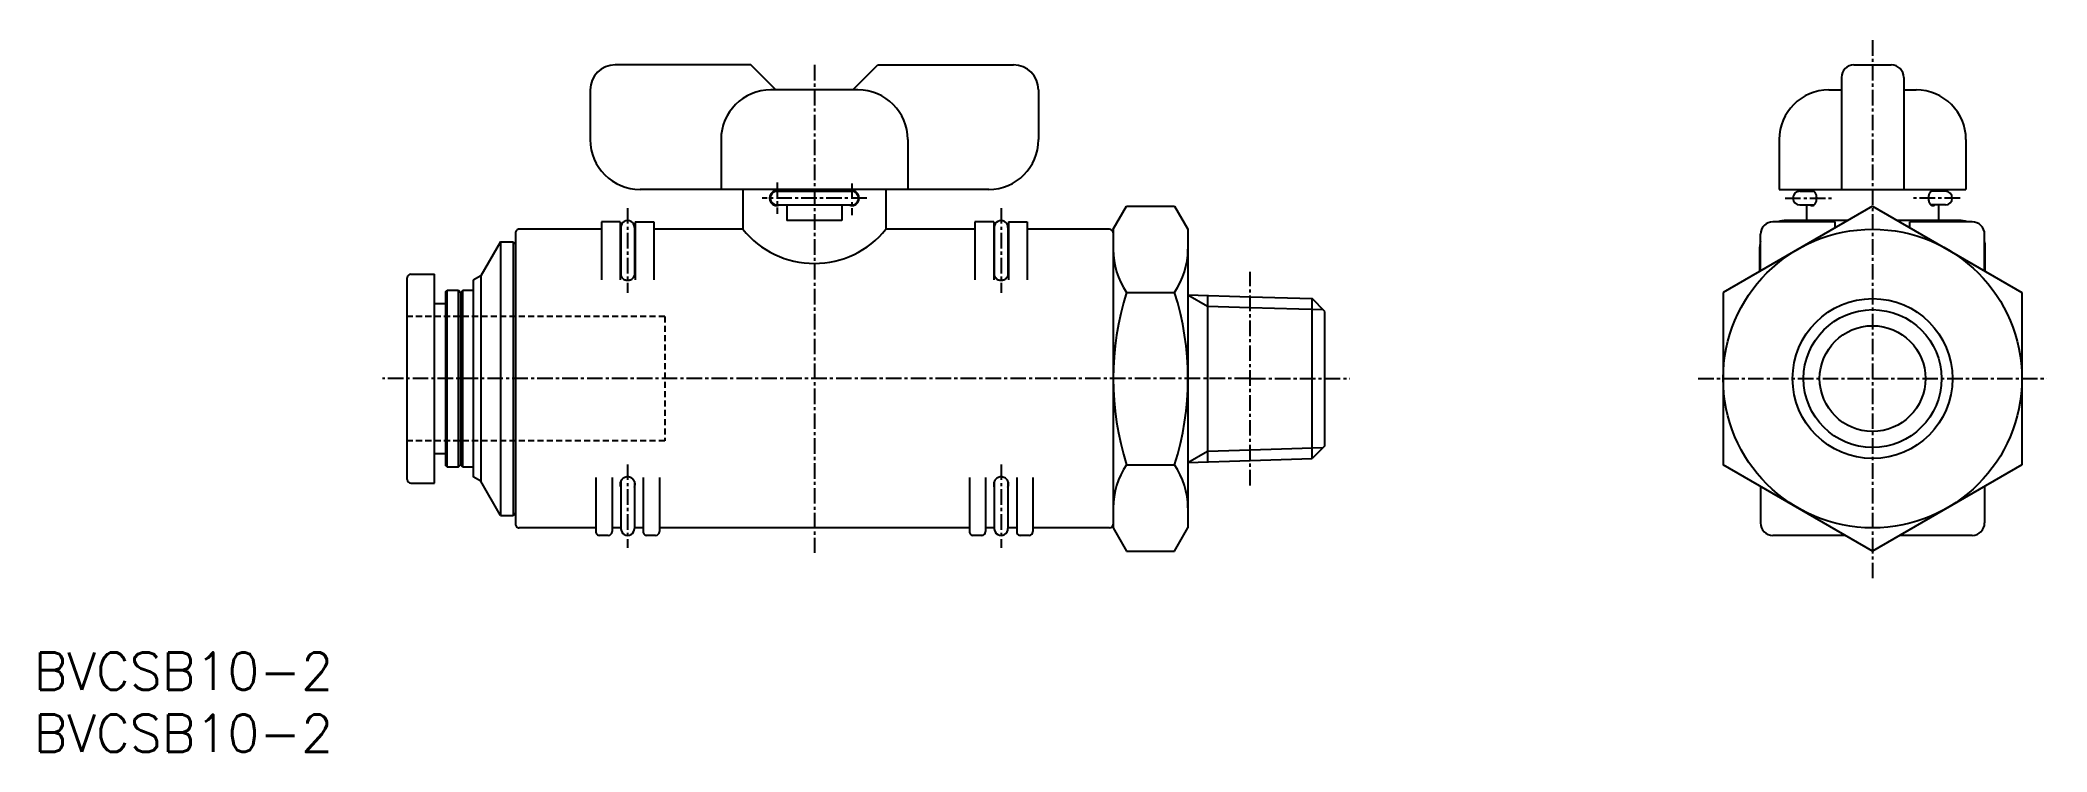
# Model space of a CAD drawing. Extents: x 1 to 162, y 0 to 57.
import ezdxf

# ---------------------------------------------------------------- set-up
doc = ezdxf.new("R2010")
doc.units = 0
doc.linetypes.add('CENTER', pattern=[2, 1.25, -0.25, 0.25, -0.25])
doc.linetypes.add('DASHED', pattern=[0.75, 0.5, -0.25])
doc.layers.get('0').update_dxf_attribs({"linetype": 'CONTINUOUS'})
doc.layers.add('CENTER', color=1, linetype='CENTER')
doc.styles.get("Standard").update_dxf_attribs({"font": 'txt.shx'})

# ---------------------------------------------------------------- blocks, each defined once
blk = doc.blocks.new('*U10')
at = {"color": 7, "linetype": 'CONTINUOUS'}
blk.add_text('BVCSB10-2', height=3, dxfattribs=at).set_placement((0, 0))
blk = doc.blocks.new('*U11')
at = {"color": 7, "linetype": 'CONTINUOUS'}
blk.add_text('BVCSB10-2', height=3, dxfattribs=at).set_placement((0, 5))

msp = doc.modelspace()

# ---------------------------------------------------------------- linework, layer by layer
at = {"color": 7, "linetype": 'CONTINUOUS'}
for p, q in [((57.59999, 55.200001), (46.69999, 55.200001)), ((59.59999, 53.200009), (57.59998, 55.20001)), ((65.8, 53.200003), (67.79999, 55.199995)), ((67.8, 55.200001), (78.69999, 55.200001)), ((146.19, 55.200001), (149.19, 55.200001)), ((44.69999, 53.200001), (44.69999, 49.200001)), ((66.19999, 53.200001), (59.19999, 53.200001)), ((80.69999, 53.200001), (80.69999, 49.200001)), ((144.19, 53.200001), (145.19, 53.200001)), ((145.19, 54.200001), (145.19, 45.200001)), ((150.19, 54.200001), (150.19, 45.200001)), ((150.19, 53.200001), (151.19, 53.200001)), ((55.19999, 49.200001), (55.19999, 45.200001)), ((70.19999, 49.200001), (70.19999, 45.200001)), ((140.19, 49.200001), (140.19, 45.200001)), ((155.19, 49.200001), (155.19, 45.200001)), ((76.69999, 45.200001), (48.69999, 45.200001)), ((56.94999, 45.200001), (56.94999, 42.000004)), ((60.5, 45.200001), (60.5, 45.050007)), ((64.89999, 45.200001), (64.89999, 45.050007)), ((68.44999, 45.200001), (68.44999, 42.000004)), ((140.19, 45.200001), (155.19, 45.200001)), ((142.39, 45.200001), (142.39, 45.050007)), ((152.99, 45.200001), (152.99, 45.050007)), ((59.69999, 45.050007), (65.69999, 45.050007)), ((59.69999, 43.950001), (65.69999, 43.950001)), ((60.5, 43.950001), (60.5, 42.700001)), ((64.89999, 43.950001), (64.89999, 42.700001)), ((86.69999, 42.000004), (87.77179, 43.85641)), ((87.77179, 43.856411), (91.6282, 43.856411)), ((91.62821, 43.856405), (92.7, 42.000006)), ((147.69001, 43.856407), (135.69001, 36.928204)), ((141.84001, 45.050007), (142.98381, 45.050007)), ((141.84001, 43.950001), (142.98381, 43.950001)), ((142.39, 43.950001), (142.39, 42.700009)), ((147.69001, 43.856412), (159.69, 36.928212)), ((153.53999, 45.050007), (152.39619, 45.050007)), ((153.53999, 43.950001), (152.39619, 43.950001)), ((152.99, 43.950001), (152.99, 42.700009)), ((45.6, 42.000004), (39, 42.000004)), ((45.59999, 42.600008), (45.59999, 37.937252)), ((47.09999, 42.600008), (45.59999, 42.600008)), ((47.09999, 42.600008), (47.09999, 37.937252)), ((47.14999, 42.150006), (47.14999, 38.260205)), ((48.25, 42.150006), (48.25, 38.260205)), ((48.3, 42.600008), (48.3, 37.937252)), ((48.3, 42.600008), (49.8, 42.600008)), ((49.8, 42.600008), (49.8, 37.937252)), ((56.94999, 42.000004), (49.8, 42.000004)), ((64.89999, 42.700001), (60.5, 42.700001)), ((75.59999, 42.000004), (68.44999, 42.000004)), ((75.59999, 42.600008), (75.59999, 37.937252)), ((77.09999, 42.600008), (75.59999, 42.600008)), ((77.09999, 42.600008), (77.09999, 37.937252)), ((77.14999, 42.150006), (77.14999, 38.260205)), ((78.25, 42.150006), (78.25, 38.260205)), ((78.3, 42.600008), (78.3, 37.937252)), ((78.3, 42.600008), (79.8, 42.600008)), ((79.8, 42.600008), (79.8, 37.937252)), ((86.39999, 42.000004), (79.8, 42.000004)), ((86.69999, 42.000004), (86.69999, 17.999984)), ((92.69999, 42.000004), (92.69999, 18.000004)), ((144.69, 42.60001), (139.69, 42.60001)), ((145.68708, 42.700016), (140.74, 42.700016)), ((144.69, 42.124352), (144.69, 42.60001)), ((154.64, 42.700016), (149.69294, 42.700016)), ((155.69, 42.60001), (150.69, 42.60001)), ((150.69, 42.124365), (150.69, 42.60001)), ((37.48978, 41.000001), (35.9, 38.246416)), ((37.48977, 41.000004), (37.48977, 19.000004)), ((37.48977, 41.000004), (38.5, 41.000004)), ((38.5, 41.000004), (38.5, 19.000004)), ((38.5, 41.000002), (38.7, 40.800006)), ((38.70001, 41.700001), (38.70001, 18.300007)), ((47.14999, 41.600004), (47.09999, 41.600004)), ((48.3, 41.600004), (48.25, 41.600004)), ((77.14999, 41.600004), (77.09999, 41.600004)), ((78.3, 41.600004), (78.25, 41.600004)), ((138.64, 38.631381), (138.64, 40.60001)), ((138.69, 38.66025), (138.69, 41.60001)), ((156.69, 38.660263), (156.69, 41.60001)), ((156.74, 38.631398), (156.74, 40.604405)), ((30, 21.900002), (30, 38.099998)), ((30.3, 38.399998), (32.20001, 38.399998)), ((32.20001, 21.600002), (32.20001, 38.399998)), ((33.1, 36.999998), (33.2, 37.099996)), ((33.20001, 37.100002), (34.125, 37.100002)), ((33.20001, 22.899998), (33.20001, 37.100002)), ((34.12499, 37.100006), (34.3, 36.899999)), ((34.125, 22.899998), (34.125, 37.100002)), ((34.29999, 36.900006), (34.47499, 37.100007)), ((34.475, 37.100002), (35.29999, 37.100002)), ((34.475, 22.899998), (34.475, 37.100002)), ((35.29999, 37.899998), (35.29999, 22.100002)), ((35.89999, 38.246401), (35.3, 37.899996)), ((35.89999, 38.246411), (35.89999, 21.75359)), ((32.20001, 36.024998), (33.1, 36.024998)), ((33.1, 23.000004), (33.1, 37.000004)), ((34.29999, 23.100002), (34.29999, 36.899998)), ((87.77179, 36.928204), (91.6282, 36.928204)), ((92.7, 36.734441), (97.68999, 36.578503)), ((92.70001, 36.734433), (94.26748, 35.82945)), ((94.26747, 36.685452), (94.26747, 23.314549)), ((94.26747, 35.829457), (97.68999, 35.722502)), ((97.68999, 36.578503), (102.67735, 36.422649)), ((97.68999, 35.722502), (103.56096, 35.539035)), ((102.67735, 23.577358), (102.67735, 36.42265)), ((103.7, 35.399998), (102.67735, 36.422646)), ((135.69, 36.928204), (135.69, 23.071804)), ((159.69001, 36.928204), (159.69001, 23.071804)), ((103.69999, 24.600002), (103.69999, 35.399998)), ((94.26748, 24.170547), (97.69, 24.277501)), ((97.69, 24.277501), (103.56096, 24.460968)), ((103.7, 24.600004), (102.67735, 23.577355)), ((32.20001, 23.975002), (33.1, 23.975002)), ((33.1, 23.000004), (33.2, 22.899996)), ((33.20001, 22.899998), (34.125, 22.899998)), ((34.12499, 22.899999), (34.29999, 23.1)), ((34.3, 23.100003), (34.475, 22.900008)), ((34.475, 22.899998), (35.29999, 22.899998)), ((87.77179, 23.071797), (91.6282, 23.071797)), ((92.69999, 23.265562), (97.68999, 23.421499)), ((92.7, 23.265566), (94.26748, 24.170549)), ((97.68999, 23.421499), (102.67735, 23.577354)), ((147.69, 16.143603), (135.69001, 23.071802)), ((159.69001, 23.071798), (147.69001, 16.143594)), ((30.3, 21.600002), (32.20001, 21.600002)), ((35.89998, 21.753594), (35.29999, 22.099999)), ((37.48978, 18.999994), (35.89999, 21.753591)), ((45.15, 22.06275), (45.15, 17.700004)), ((46.44999, 22.06275), (46.44999, 17.700004)), ((47.15, 21.739808), (47.15, 17.950004)), ((48.24999, 21.739809), (48.24999, 17.950004)), ((48.94999, 22.06275), (48.94999, 17.700004)), ((50.24999, 22.06275), (50.24999, 17.700004)), ((75.15, 22.06275), (75.15, 17.700004)), ((76.44999, 22.06275), (76.44999, 17.700004)), ((77.15, 21.739808), (77.15, 17.950004)), ((78.24999, 21.739809), (78.24999, 17.950004)), ((78.94999, 22.06275), (78.94999, 17.700004)), ((80.24999, 22.06275), (80.24999, 17.700004)), ((138.69, 21.339755), (138.69, 18.400004)), ((156.69, 21.339742), (156.69, 18.400004)), ((37.48977, 19.000004), (38.5, 19.000004)), ((38.49999, 19), (38.69999, 19.199996)), ((45.15, 18.000004), (39, 18.000004)), ((47.15, 18.000004), (46.44999, 18.000004)), ((48.94999, 18.000004), (48.24999, 18.000004)), ((75.15, 18.000004), (50.24999, 18.000004)), ((77.15, 18.000004), (76.44999, 18.000004)), ((78.94999, 18.000004), (78.24999, 18.000004)), ((86.39999, 18.000004), (80.24999, 18.000004)), ((86.69998, 18.000001), (87.77179, 16.143589)), ((91.6282, 16.1436), (92.69999, 18.000006)), ((46.15, 17.400004), (45.44999, 17.400004)), ((49.94999, 17.400004), (49.24999, 17.400004)), ((76.15, 17.400004), (75.44999, 17.400004)), ((79.94999, 17.400004), (79.24999, 17.400004)), ((87.77179, 16.143597), (91.6282, 16.143597)), ((145.51385, 17.400004), (139.69, 17.400004)), ((155.69, 17.400004), (149.86617, 17.400004))]:
    msp.add_line(p, q, dxfattribs=at)
at = {"color": 3, "linetype": 'DASHED'}
for p, q in [((50.69999, 35.000004), (30, 35.000004)), ((50.69999, 35.000004), (50.69999, 25.000004)), ((50.69999, 25.000004), (30, 25.000004))]:
    msp.add_line(p, q, dxfattribs=at)
at = {"color": 7, "linetype": 'CONTINUOUS'}
for points in [[(142.6878, 43.949749, 0.10894925), (142.79416, 43.903769, 0.12500553), (142.90829, 43.911639, 0.097910031), (143.00768, 43.968506, 0.066806177), (143.08428, 44.05491, 0.048086203), (143.13981, 44.156899, 0.038127141), (143.17749, 44.267661, 0.032620963), (143.19918, 44.382056, 0.030779191), (143.20642, 44.500004, 0.030259709), (143.19942, 44.616013, 0.032543242), (143.17799, 44.730398, 0.037874064), (143.14073, 44.84096, 0.048198866), (143.08513, 44.94385, 0.067495591), (143.00773, 45.031464, 0.09959036), (142.90674, 45.088867, 0.12629148), (142.79151, 45.09574, 0.1071851), (142.68657, 45.04939)], [(152.6922, 45.050259, 0.10894925), (152.58584, 45.096239, 0.12500553), (152.47171, 45.088369, 0.097910037), (152.37232, 45.031502, 0.066806181), (152.29572, 44.945098, 0.048086205), (152.24019, 44.843109, 0.038127142), (152.20251, 44.732347, 0.032620964), (152.18082, 44.617952, 0.030779196), (152.17358, 44.500004, 0.030259709), (152.18058, 44.383995, 0.032543242), (152.20201, 44.26961, 0.037874064), (152.23927, 44.159048, 0.048198866), (152.29487, 44.056158, 0.06749559), (152.37227, 43.968544, 0.099590359), (152.47326, 43.911141, 0.12629148), (152.58849, 43.904268, 0.1071851), (152.69343, 43.950618)], [(47.09999, 38.500004, 0.048919107), (47.11142, 38.383439, 0.048893391), (47.14526, 38.271373, 0.049369744), (47.20084, 38.16706, 0.049123169), (47.27538, 38.076086, 0.049134524), (47.36626, 38.001384, 0.049146341), (47.46999, 37.945839, 0.049149105), (47.58258, 37.911606, 0.049279431), (47.69999, 37.900006, 0.048917372), (47.81656, 37.911437, 0.048892092), (47.92863, 37.945273, 0.049368919), (48.03294, 38.000857, 0.049122789), (48.12392, 38.075395, 0.049134903), (48.19862, 38.166271, 0.049147413), (48.25417, 38.270004, 0.049150684), (48.2884, 38.38259, 0.049280641), (48.3, 38.500004)], [(77.09999, 38.500004, 0.048919107), (77.11142, 38.383439, 0.048893391), (77.14526, 38.271373, 0.049369744), (77.20084, 38.16706, 0.049123169), (77.27538, 38.076086, 0.049134524), (77.36626, 38.001384, 0.049146341), (77.46999, 37.945839, 0.049149105), (77.58258, 37.911606, 0.049279431), (77.69999, 37.900006, 0.048917372), (77.81656, 37.911437, 0.048892092), (77.92863, 37.945273, 0.049368919), (78.03294, 38.000857, 0.049122789), (78.12392, 38.075395, 0.049134903), (78.19862, 38.166271, 0.049147413), (78.25417, 38.270004, 0.049150684), (78.2884, 38.38259, 0.049280641), (78.3, 38.500004)], [(48.24998, 21.260171, 0.06204894), (48.29202, 21.402439, 0.062106121), (48.29785, 21.550806, 0.061936328), (48.2672, 21.695674, 0.062056922), (48.20184, 21.828865, 0.062012411), (48.10588, 21.941877, 0.062035188), (47.98509, 22.027937, 0.062049564), (47.84684, 22.081748, 0.061891156), (47.69999, 22.099995, 0.06180826), (47.55334, 22.081796, 0.062279607), (47.41459, 22.02777, 0.062006402), (47.2939, 21.941686, 0.062027732), (47.19797, 21.828598, 0.062050617), (47.13269, 21.695386, 0.062044152), (47.1021, 21.550245, 0.061820555), (47.10795, 21.402558, 0.061755641), (47.14968, 21.260925)], [(78.24998, 21.260171, 0.062048939), (78.29202, 21.402439, 0.06210612), (78.29785, 21.550806, 0.061936327), (78.2672, 21.695674, 0.062056921), (78.20184, 21.828865, 0.06201241), (78.10588, 21.941877, 0.062035188), (77.98509, 22.027937, 0.062049564), (77.84684, 22.081748, 0.061891149), (77.69999, 22.099995, 0.06180826), (77.55334, 22.081796, 0.062279607), (77.41459, 22.02777, 0.062006402), (77.2939, 21.941686, 0.062027732), (77.19797, 21.828598, 0.062050617), (77.13269, 21.695386, 0.062044151), (77.1021, 21.550245, 0.061820555), (77.10795, 21.402558, 0.061755641), (77.14968, 21.260925)]]:
    msp.add_lwpolyline(points, format="xyb", dxfattribs=at)
for radius in [12, 6.422647, 5.539033, 4.25]:
    msp.add_circle((147.69, 30.000004), radius, dxfattribs=at)
for centre, radius, start, end in [((46.69999, 53.200001), 2, 89.999982, 179.99996), ((78.69999, 53.200001), 2, 0, 89.999982), ((146.19, 54.200001), 1, 90, 180), ((149.19, 54.200001), 1, 0, 90), ((59.19999, 49.200001), 4, 89.999982, 179.99996), ((66.19999, 49.200001), 4, 0, 89.999982), ((144.19, 49.200001), 4, 89.999982, 179.99996), ((151.19, 49.200001), 4, 0, 89.999982), ((48.69999, 49.200001), 4, 179.99996, 269.99995), ((76.69999, 49.200001), 4, 270.00002, 0), ((59.69999, 44.500004), 0.6, 66.444258, 293.55648), ((59.69999, 44.500004), 0.55, 90.000003, 270), ((65.69999, 44.500004), 0.6, 246.44353, 113.55574), ((65.69999, 44.500004), 0.55, 270, 90.000003), ((141.84001, 44.500004), 0.550003, 90.000003, 270), ((153.53999, 44.500004), 0.550003, 270, 89.999996), ((39, 41.700001), 0.3, 90.000003, 180.00001), ((47.69999, 42.150006), 0.550003, 0, 180.00001), ((62.69999, 46.636364), 7.386363, 218.88007, 321.11993), ((77.69999, 42.150006), 0.550003, 0, 180.00001), ((86.39999, 41.700004), 0.3, 0, 90), ((139.69, 41.60001), 1, 89.999989, 180.00001), ((140.74, 40.60001), 2.1, 89.999989, 107.75333), ((154.64, 40.60001), 2.1, 72.246661, 90.000003), ((155.69, 41.60001), 1, 0.0000025, 90.000003), ((92.83397, 40.392307), 6.133975, 179.99999, 214.38424), ((86.56602, 40.392307), 6.133975, 325.61575, 0), ((140.74, 40.60001), 2.1, 167.47209, 179.88037), ((154.64, 40.60001), 2.1, 0.11963327, 12.527908), ((30.3, 38.099998), 0.3, 90, 180), ((109.6282, 30.000004), 22.928204, 162.41205, 197.58795), ((69.77179, 30.000004), 22.928204, 342.41205, 17.587954), ((92.83397, 19.607693), 6.133975, 145.61575, 180.00001), ((86.56602, 19.607693), 6.133975, 0, 34.384248), ((30.3, 21.900002), 0.3, 180, 270), ((39, 18.300007), 0.3, 179.99999, 270), ((47.69999, 17.950004), 0.55, 179.99999, 0.00001002), ((77.69999, 17.950004), 0.55, 179.99999, 0.00001002), ((86.39999, 18.300004), 0.3, 270, 0), ((139.69, 18.400004), 1, 180, 270), ((155.69, 18.400004), 1, 270, 0), ((45.44999, 17.700004), 0.3, 179.99999, 270), ((46.15, 17.700004), 0.3, 270, 0), ((49.24999, 17.700004), 0.3, 179.99999, 270), ((49.94999, 17.700004), 0.3, 270, 0), ((75.44999, 17.700004), 0.3, 179.99999, 270), ((76.15, 17.700004), 0.3, 270, 0), ((79.24999, 17.700004), 0.3, 179.99999, 270), ((79.94999, 17.700004), 0.3, 270, 0)]:
    msp.add_arc(centre, radius, start, end, dxfattribs=at)
at = {"layer": 'CENTER', "color": 1, "linetype": 'CENTER'}
for p, q in [((147.69, 57.200001), (147.69, 13.834194)), ((62.69999, 55.200001), (62.69999, 16.000004)), ((59.69999, 45.748074), (59.69999, 43.247273)), ((65.69999, 45.689465), (65.69999, 43.130047)), ((47.69999, 43.700009), (47.69999, 36.900006)), ((66.89999, 44.500004), (58.5, 44.500004)), ((77.69999, 43.700009), (77.69999, 36.900006)), ((140.66023, 44.500004), (144.39, 44.500004)), ((154.71977, 44.500004), (150.99, 44.500004)), ((97.69, 21.420521), (97.69, 38.579479)), ((97.69, 30.000004), (28, 30.000004)), ((97.69, 30.000004), (105.69999, 30.000004)), ((133.69, 30.000004), (161.69001, 30.000004)), ((47.69999, 23.099995), (47.69999, 16.400004)), ((77.69999, 23.099995), (77.69999, 16.400004))]:
    msp.add_line(p, q, dxfattribs=at)

# ---------------------------------------------------------------- block references
at = {"color": 7, "linetype": 'CONTINUOUS'}
for name in ['*U11', '*U10']:
    msp.add_blockref(name, (0, 0), dxfattribs=at)

doc.saveas('drawing.dxf')
